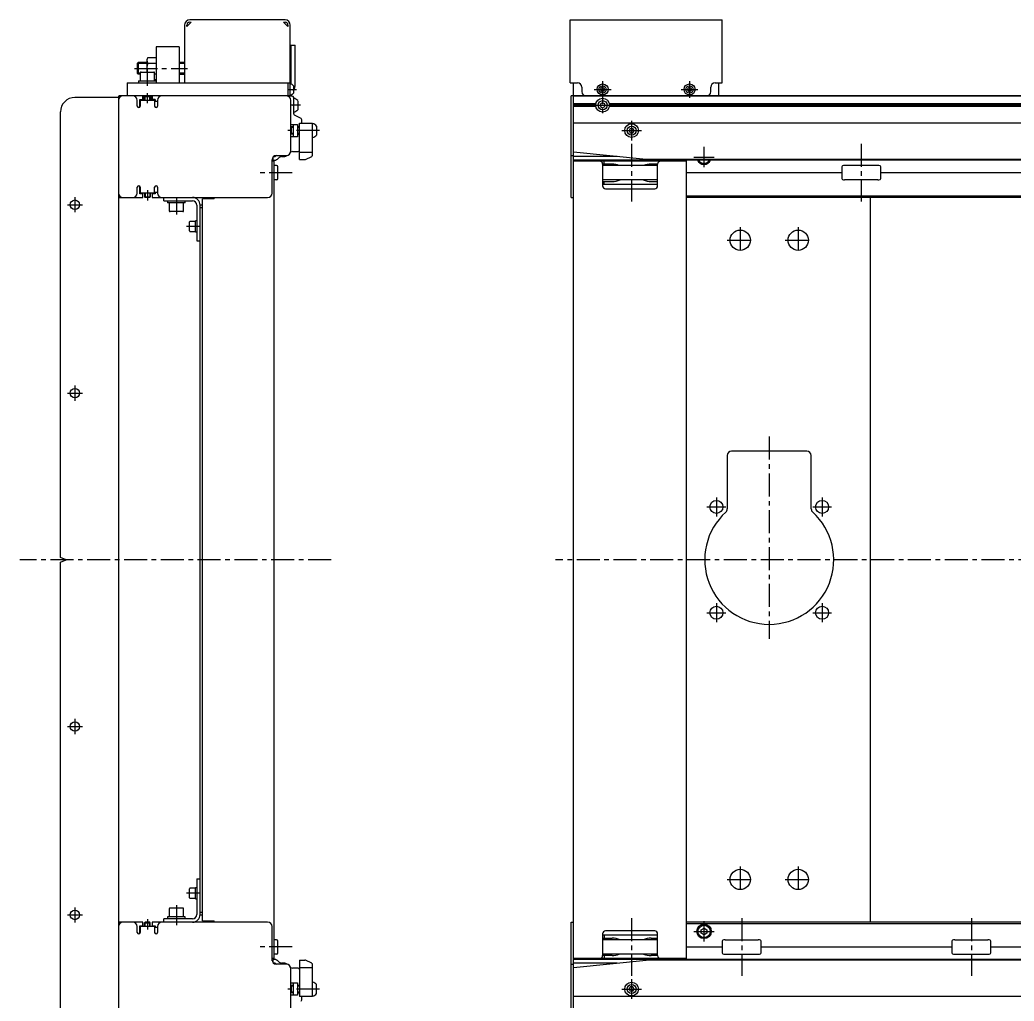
# Model space of a CAD drawing. Extents: x -10 to 3966, y -8 to 1151.
# Drawn here: x -10 to 676, y 474 to 1151 of the extents above; entities that cross this region are included whole.
import ezdxf

# ---------------------------------------------------------------- set-up
doc = ezdxf.new("R2010")
doc.units = 0
doc.header["$LTSCALE"] = 0.5
doc.linetypes.add('CENTER', pattern=[50.8, 31.75, -6.35, 6.35, -6.35])
for name, color, linetype in [('MSM_CENTER', 1, 'CENTER'), ('MSM_CONTINUOUS', 7, 'CONTINUOUS'), ('MSM_NARROW', 5, 'CONTINUOUS')]:
    doc.layers.add(name, color=color, linetype=linetype)

msp = doc.modelspace()

# ---------------------------------------------------------------- linework, layer by layer
at = {"layer": 'MSM_CENTER'}
for p, q in [((69, 1117.4), (105.6, 1117.4)), ((78, 1105.4), (78, 1116.9)), ((392.15, 1108.7), (392.15, 1085.3)), ((452.15, 1108.7), (452.15, 1097.1)), ((78, 1093.4), (78, 1100.4)), ((174.6, 1102.9), (180.8, 1102.9)), ((386.35, 1102.9), (397.95, 1102.9)), ((446.35, 1102.9), (457.95, 1102.9)), ((183.75, 1092.05), (177, 1092.05)), ((385.4, 1092.05), (398.9, 1092.05)), ((412.15, 1081.3), (412.15, 1067.8)), ((196.75, 1074.55), (175, 1074.55)), ((405.4, 1074.55), (418.9, 1074.55)), ((412.15, 1065.5), (412.15, 1025.5)), ((570.65, 1065.5), (570.65, 1025.5)), ((462.15, 1049.25), (462.15, 1063.25)), ((455.15, 1056.25), (469.15, 1056.25)), ((178, 1045.5), (155.5, 1045.5)), ((78, 1033.4), (78, 1026.4)), ((22.75, 1023.4), (33.25, 1023.4)), ((28, 1028.65), (28, 1018.15)), ((98, 1028.1), (98, 1016.6)), ((114.1, 1008.4), (105.1, 1008.4)), ((487.15, 1007.9), (487.15, 989.9)), ((527.15, 1007.9), (527.15, 989.9)), ((478.15, 998.9), (496.15, 998.9)), ((518.15, 998.9), (536.15, 998.9)), ((22.75, 893.4), (33.25, 893.4)), ((28, 898.65), (28, 888.15)), ((507.15, 863.4), (507.15, 723.9)), ((470.65, 821.4), (470.65, 808.4)), ((543.65, 821.4), (543.65, 808.4)), ((464.15, 814.9), (477.15, 814.9)), ((537.15, 814.9), (550.15, 814.9)), ((204.75, 778.4), (-10, 778.4)), ((3158.75, 778.4), (359.65, 778.4)), ((470.65, 748.4), (470.65, 735.4)), ((543.65, 748.4), (543.65, 735.4)), ((464.15, 741.9), (477.15, 741.9)), ((537.15, 741.9), (550.15, 741.9)), ((28, 668.65), (28, 658.15)), ((22.75, 663.4), (33.25, 663.4)), ((487.15, 566.9), (487.15, 548.9)), ((527.15, 566.9), (527.15, 548.9)), ((478.15, 557.9), (496.15, 557.9)), ((518.15, 557.9), (536.15, 557.9)), ((114.1, 548.4), (105.1, 548.4)), ((28, 538.65), (28, 528.15)), ((98, 540.2), (98, 526.4)), ((22.75, 533.4), (33.25, 533.4)), ((78, 530.4), (78, 523.4)), ((412.15, 531.3), (412.15, 491.3)), ((462.15, 515.05), (462.15, 529.05)), ((488.15, 531.3), (488.15, 491.3)), ((646.65, 531.3), (646.65, 491.3)), ((455.15, 522.05), (469.15, 522.05)), ((178, 511.3), (155.5, 511.3)), ((412.15, 489), (412.15, 475.5)), ((196.75, 482.25), (175, 482.25)), ((405.4, 482.25), (418.9, 482.25))]:
    msp.add_line(p, q, dxfattribs=at)
at = {"layer": 'MSM_CONTINUOUS'}
for p, q in [((103.6, 1147.3), (103.6, 1107.4)), ((108.2, 1149.3), (105.2, 1146.3)), ((105.2, 1146.3), (105.2, 1147.3)), ((173, 1150.9), (107.2, 1150.9)), ((107.2, 1149.3), (108.2, 1149.3)), ((175, 1146.3), (172, 1149.3)), ((172, 1149.3), (173, 1149.3)), ((175, 1147.3), (175, 1146.3)), ((176.6, 1098.4), (176.6, 1147.3)), ((369.75, 1107.4), (369.75, 1150.9)), ((369.75, 1150.9), (474.75, 1150.9)), ((474.75, 1107.4), (474.75, 1150.9)), ((100, 1132.4), (84, 1132.4)), ((84, 1132.4), (84, 1107.4)), ((100, 1132.4), (100, 1107.4)), ((177, 1133.4), (177, 1106.6)), ((177, 1133.4), (180, 1133.4)), ((180, 1106.4), (180, 1133.4)), ((71, 1120.72), (71.68, 1121.4)), ((71, 1120.72), (71, 1114.08)), ((77.5, 1121.4), (71.68, 1121.4)), ((71.68, 1121.4), (71.68, 1113.4)), ((78.22, 1124.91), (77.5, 1123.65)), ((77.5, 1123.65), (77.5, 1114.9)), ((78.22, 1124.91), (84, 1124.91)), ((78.22, 1121.15), (84, 1121.15)), ((103.6, 1121.4), (100, 1121.4)), ((71.68, 1113.4), (71, 1114.08)), ((73, 1113.4), (71.68, 1113.4)), ((73, 1114.3), (73, 1108.9)), ((73.6, 1114.9), (82.4, 1114.9)), ((83, 1108.9), (83, 1114.3)), ((83, 1113.65), (84, 1113.65)), ((100, 1113.4), (103.6, 1113.4)), ((64, 1107.4), (64, 1098.4)), ((64, 1107.4), (176.6, 1107.4)), ((71.9, 1108.9), (71.9, 1107.4)), ((71.9, 1108.9), (84, 1108.9)), ((83, 1109.89), (84, 1109.89)), ((175, 1107.4), (175, 1098.4)), ((178.8, 1105.42), (178.8, 1100.37)), ((369.75, 1107.4), (374.75, 1107.4)), ((372.15, 449.4), (372.15, 1107.4)), ((469.75, 1107.4), (474.75, 1107.4)), ((472.15, 1107.4), (472.15, 1098.4)), ((58, 1097.9), (58, 458.9)), ((176.6, 1098.4), (58.5, 1098.4)), ((74.75, 1095.9), (74.75, 1098.4)), ((75, 1098.4), (75, 1095.9)), ((76.38, 1098.4), (76, 1098.02)), ((76, 1095.4), (76, 1098.02)), ((76, 1098.02), (80, 1098.02)), ((80, 1098.02), (79.62, 1098.4)), ((80, 1095.4), (80, 1098.02)), ((81, 1095.9), (81, 1098.4)), ((81.25, 1098.4), (81.25, 1095.9)), ((178, 1098.35), (174.55, 1098.35)), ((3148.75, 1098.4), (370.55, 1098.4)), ((370.55, 1028.4), (370.55, 1098.4)), ((3147.15, 1098.35), (372.15, 1098.35)), ((377.75, 1104.4), (377.75, 1101.4)), ((392.15, 1104.34), (390.9, 1103.62)), ((390.9, 1102.18), (390.9, 1103.62)), ((390.9, 1102.18), (392.15, 1101.46)), ((393.4, 1103.62), (392.15, 1104.34)), ((392.15, 1101.46), (393.4, 1102.18)), ((393.4, 1102.18), (393.4, 1103.62)), ((397.15, 1098.35), (397.15, 1098.4)), ((427.15, 1098.4), (427.15, 1098.35)), ((452.15, 1104.34), (450.9, 1103.62)), ((450.9, 1102.18), (450.9, 1103.62)), ((450.9, 1102.18), (452.15, 1101.46)), ((453.4, 1103.62), (452.15, 1104.34)), ((452.15, 1101.46), (453.4, 1102.18)), ((453.4, 1102.18), (453.4, 1103.62)), ((466.75, 1101.4), (466.75, 1104.4)), ((58, 1097.4), (28, 1097.4)), ((71, 1091.4), (71, 1095.4)), ((72.75, 1090.9), (72.75, 1095.9)), ((72.75, 1095.9), (76, 1095.9)), ((73, 1095.9), (73, 1091.4)), ((83, 1095.4), (73, 1095.4)), ((83.25, 1095.9), (80, 1095.9)), ((83, 1095.9), (83, 1091.4)), ((83.25, 1095.9), (83.25, 1094.9)), ((83.25, 1094.9), (85, 1094.9)), ((85, 1095.4), (85, 1091.4)), ((177, 1060.6), (177, 1095.4)), ((178.5, 1092.05), (179, 1092.92)), ((179, 1091.18), (178.5, 1092.05)), ((179, 1086.15), (179, 1097.35)), ((181.75, 1095.17), (181.75, 1088.92)), ((387.48, 1092.92), (372.15, 1092.92)), ((387.4, 1092.05), (372.15, 1092.05)), ((387.48, 1091.18), (372.15, 1091.18)), ((392.15, 1093.78), (390.65, 1092.92)), ((390.65, 1092.92), (390.65, 1091.18)), ((390.65, 1091.18), (392.15, 1090.32)), ((393.65, 1092.92), (392.15, 1093.78)), ((392.15, 1090.32), (393.65, 1091.18)), ((393.65, 1091.18), (393.65, 1092.92)), ((3122.48, 1092.92), (396.82, 1092.92)), ((3122.48, 1091.18), (396.82, 1091.18)), ((3122.4, 1092.05), (396.9, 1092.05)), ((18, 779.9), (18, 1087.4)), ((72.87, 1090.9), (72.75, 1090.9)), ((184.07, 1082.83), (179.53, 1085.27)), ((177, 1078.8), (181.5, 1078.8)), ((181.5, 1078.55), (178.5, 1078.55)), ((178.5, 1078.55), (178.5, 1070.55)), ((181.5, 1078.8), (181.5, 1070.3)), ((181.5, 1077.3), (183, 1077.3)), ((183, 1054.55), (183, 1079.55)), ((183, 1079.55), (192, 1079.55)), ((184.6, 1079.55), (184.6, 1081.95)), ((192, 1057.67), (192, 1079.55)), ((194.75, 1077.67), (194.75, 1071.42)), ((3147.15, 1079.55), (372.15, 1079.55)), ((177.43, 1077.05), (177, 1076.62)), ((177, 1072.48), (177.43, 1072.05)), ((178.5, 1077.05), (177.43, 1077.05)), ((177.43, 1072.05), (177.43, 1077.05)), ((178.5, 1072.05), (177.43, 1072.05)), ((178.5, 1070.55), (181.5, 1070.55)), ((183, 1077.05), (181.5, 1077.05)), ((181.5, 1072.05), (183, 1072.05)), ((183, 1071.8), (181.5, 1071.8)), ((411.28, 1076.05), (410.42, 1074.55)), ((410.42, 1074.55), (411.28, 1073.05)), ((411.28, 1076.05), (413.02, 1076.05)), ((411.28, 1073.05), (413.02, 1073.05)), ((413.88, 1074.55), (413.02, 1076.05)), ((413.02, 1073.05), (413.88, 1074.55)), ((181.5, 1070.3), (177, 1070.3)), ((167, 1057.4), (173.8, 1057.4)), ((174.48, 1057.43), (174.54, 1057.49)), ((178.34, 1060.05), (182, 1060.05)), ((183, 1059.55), (192, 1059.55)), ((187.21, 1054.66), (191.45, 1056.77)), ((370.55, 1057.4), (372.15, 1057.4)), ((422.15, 1054.55), (372.15, 1059.55)), ((164, 1031.4), (164, 1054.4)), ((165.5, 1053.4), (164, 1053.4)), ((164.08, 1055.09), (164.08, 1053.4)), ((164.6, 1055.76), (164.6, 1054.65)), ((165.1, 1054.15), (165.6, 1054.15)), ((165.5, 503.4), (165.5, 1053.4)), ((167, 1050.5), (165.5, 1050.5)), ((170.74, 1056.55), (172.36, 1056.55)), ((183, 1054.55), (186.76, 1054.55)), ((402.15, 1056.55), (372.15, 1056.55)), ((3147.15, 1054.15), (372.15, 1054.15)), ((450.15, 1053.4), (372.15, 1053.4)), ((398.72, 1051.4), (392.15, 1051.4)), ((392.15, 1051.4), (392.15, 1036.4)), ((430.15, 1050.5), (392.15, 1050.5)), ((393.28, 1051.4), (393.28, 1053.4)), ((3147.15, 1054.55), (422.15, 1054.55)), ((430.15, 1051.4), (425.58, 1051.4)), ((430.15, 1036.4), (430.15, 1051.4)), ((431.02, 1053.4), (431.02, 1053.05)), ((450.15, 502.65), (450.15, 1054.15)), ((462.15, 1053.94), (461.79, 1054.15)), ((462.51, 1054.15), (462.15, 1053.94)), ((582.12, 1050.5), (559.18, 1050.5)), ((168, 1041.5), (168, 1049.5)), ((557.21, 1045.5), (450.15, 1045.5)), ((557.21, 1049.5), (557.21, 1041.5)), ((584.09, 1041.5), (584.09, 1049.5)), ((715.71, 1045.5), (584.09, 1045.5)), ((167, 1040.5), (165.5, 1040.5)), ((430.15, 1040.5), (392.15, 1040.5)), ((392.15, 1039.4), (398.72, 1039.4)), ((430.15, 1037.4), (392.15, 1037.4)), ((393.28, 1037.4), (393.28, 1039.4)), ((425.58, 1039.4), (430.15, 1039.4)), ((582.12, 1040.5), (559.18, 1040.5)), ((71, 1031.4), (71, 1035.4)), ((72.75, 1035.9), (72.87, 1035.9)), ((72.75, 1030.9), (72.75, 1035.9)), ((74.75, 1030.9), (72.75, 1030.9)), ((73, 1035.4), (73, 1031.4)), ((83, 1031.4), (73, 1031.4)), ((74.75, 1028.4), (74.75, 1030.9)), ((76, 1031.4), (76, 1028.78)), ((80, 1031.4), (80, 1028.78)), ((83.25, 1030.9), (81.25, 1030.9)), ((81.25, 1030.9), (81.25, 1028.4)), ((83, 1031.4), (83, 1035.4)), ((83.25, 1031.9), (83.25, 1030.9)), ((85, 1031.9), (83.25, 1031.9)), ((85, 1035.4), (85, 1031.4)), ((394.15, 1034.4), (428.15, 1034.4)), ((3144.65, 1029.4), (450.15, 1029.4)), ((58.5, 1028.4), (74.75, 1028.4)), ((76.38, 1028.4), (76, 1028.78)), ((76, 1028.78), (80, 1028.78)), ((79.62, 1028.4), (76.38, 1028.4)), ((80, 1028.78), (79.62, 1028.4)), ((81.25, 1028.4), (161, 1028.4)), ((89.4, 1026.1), (89.4, 1028.4)), ((89.4, 1026.1), (109.1, 1026.1)), ((91.9, 1026.1), (91.9, 1024.6)), ((104.1, 1024.6), (91.9, 1024.6)), ((93, 1024.6), (93, 1019.2)), ((103, 1019.2), (103, 1024.6)), ((104.1, 1024.6), (104.1, 1026.1)), ((112.1, 1023.1), (112.1, 998.4)), ((114.4, 533.4), (114.4, 1023.4)), ((114.4, 1023.4), (116, 1023.4)), ((124, 1027.4), (116, 1027.4)), ((116, 529.4), (116, 1027.4)), ((124, 1027.4), (124, 1028.4)), ((370.55, 1028.4), (372.15, 1028.4)), ((3148.75, 1028.4), (450.15, 1028.4)), ((577.15, 528.4), (577.15, 1028.4)), ((102.4, 1018.6), (93.6, 1018.6)), ((114.4, 1021.4), (116, 1021.4)), ((107.1, 1005.3), (107.1, 1011.5)), ((111.1, 1011.9), (107.5, 1011.9)), ((112.1, 1012.2), (111.1, 1012.2)), ((111.1, 1004.6), (111.1, 1012.2)), ((107.5, 1004.9), (111.1, 1004.9)), ((111.1, 1004.6), (112.1, 1004.6)), ((112.1, 998.4), (114.4, 998.4)), ((533.15, 853.4), (481.15, 853.4)), ((478.15, 850.4), (478.15, 813.5)), ((536.15, 813.5), (536.15, 850.4)), ((22, 778.4), (18, 779.9)), ((18, 776.9), (22, 778.4)), ((18, 469.4), (18, 776.9)), ((112.1, 558.4), (112.1, 533.7)), ((112.1, 558.4), (114.4, 558.4)), ((107.1, 545.3), (107.1, 551.5)), ((111.1, 551.9), (107.5, 551.9)), ((112.1, 552.2), (111.1, 552.2)), ((111.1, 544.6), (111.1, 552.2)), ((107.5, 544.9), (111.1, 544.9)), ((111.1, 544.6), (112.1, 544.6)), ((93, 537.6), (93, 532.2)), ((102.4, 538.2), (93.6, 538.2)), ((103, 532.2), (103, 537.6)), ((114.4, 535.4), (116, 535.4)), ((74.75, 528.4), (58.5, 528.4)), ((74.75, 525.9), (74.75, 528.4)), ((76.38, 528.4), (76, 528.02)), ((79.62, 528.4), (76.38, 528.4)), ((80, 528.02), (79.62, 528.4)), ((81.25, 528.4), (81.25, 525.9)), ((161, 528.4), (81.25, 528.4)), ((109.1, 530.7), (89.4, 530.7)), ((89.4, 528.4), (89.4, 530.7)), ((91.9, 532.2), (91.9, 530.7)), ((104.1, 532.2), (91.9, 532.2)), ((104.1, 530.7), (104.1, 532.2)), ((114.4, 533.4), (116, 533.4)), ((116, 529.4), (124, 529.4)), ((124, 528.4), (124, 529.4)), ((370.55, 528.4), (372.15, 528.4)), ((370.55, 458.4), (370.55, 528.4)), ((3148.75, 528.4), (450.15, 528.4)), ((71, 521.4), (71, 525.4)), ((72.75, 520.9), (72.75, 525.9)), ((72.75, 525.9), (74.75, 525.9)), ((73, 525.4), (73, 521.4)), ((83, 525.4), (73, 525.4)), ((76, 525.4), (76, 528.02)), ((76, 528.02), (80, 528.02)), ((80, 525.4), (80, 528.02)), ((81.25, 525.9), (83.25, 525.9)), ((83, 525.4), (83, 521.4)), ((83.25, 525.9), (83.25, 524.9)), ((83.25, 524.9), (85, 524.9)), ((85, 525.4), (85, 521.4)), ((164, 502.4), (164, 525.4)), ((428.15, 522.4), (394.15, 522.4)), ((450.15, 527.4), (3144.65, 527.4)), ((460.15, 523.2), (462.15, 524.36)), ((460.15, 520.9), (460.15, 523.2)), ((462.15, 524.36), (464.15, 523.2)), ((464.15, 523.2), (464.15, 520.9)), ((72.87, 520.9), (72.75, 520.9)), ((167, 516.3), (165.5, 516.3)), ((168, 507.3), (168, 515.3)), ((392.15, 520.4), (392.15, 505.4)), ((430.15, 519.4), (392.15, 519.4)), ((392.15, 517.4), (398.72, 517.4)), ((430.15, 516.3), (392.15, 516.3)), ((393.28, 519.4), (393.28, 517.4)), ((425.58, 517.4), (430.15, 517.4)), ((430.15, 505.4), (430.15, 520.4)), ((462.15, 519.74), (460.15, 520.9)), ((464.15, 520.9), (462.15, 519.74)), ((474.71, 515.3), (474.71, 507.3)), ((476.68, 516.3), (499.62, 516.3)), ((501.59, 507.3), (501.59, 515.3)), ((633.21, 515.3), (633.21, 507.3)), ((635.18, 516.3), (658.12, 516.3)), ((660.09, 507.3), (660.09, 515.3)), ((450.15, 511.3), (474.71, 511.3)), ((501.59, 511.3), (633.21, 511.3)), ((660.09, 511.3), (791.71, 511.3)), ((165.5, 503.4), (164, 503.4)), ((164.08, 501.71), (164.08, 503.4)), ((164.6, 502.15), (164.6, 501.04)), ((165.6, 502.65), (165.1, 502.65)), ((167, 506.3), (165.5, 506.3)), ((183, 502.25), (186.76, 502.25)), ((183, 502.25), (183, 477.25)), ((191.45, 500.03), (187.21, 502.14)), ((450.15, 503.4), (372.15, 503.4)), ((3147.15, 502.65), (372.15, 502.65)), ((372.15, 497.25), (422.15, 502.25)), ((430.15, 506.3), (392.15, 506.3)), ((398.72, 505.4), (392.15, 505.4)), ((393.28, 505.4), (393.28, 503.4)), ((3147.15, 502.25), (422.15, 502.25)), ((430.15, 505.4), (425.58, 505.4)), ((431.02, 503.4), (431.02, 503.75)), ((476.68, 506.3), (499.62, 506.3)), ((635.18, 506.3), (658.12, 506.3)), ((173.8, 499.4), (167, 499.4)), ((172.36, 500.25), (170.74, 500.25)), ((174.54, 499.31), (174.48, 499.37)), ((177, 461.4), (177, 496.2)), ((182, 496.75), (178.34, 496.75)), ((183, 497.25), (192, 497.25)), ((192, 477.25), (192, 499.13)), ((370.55, 499.4), (372.15, 499.4)), ((402.15, 500.25), (372.15, 500.25)), ((177, 486.5), (181.5, 486.5)), ((177.43, 484.75), (177, 484.32)), ((178.5, 484.75), (177.43, 484.75)), ((177.43, 479.75), (177.43, 484.75)), ((181.5, 486.25), (178.5, 486.25)), ((178.5, 486.25), (178.5, 478.25)), ((181.5, 486.5), (181.5, 478)), ((181.5, 485), (183, 485)), ((183, 484.75), (181.5, 484.75)), ((194.75, 479.12), (194.75, 485.37)), ((411.28, 483.75), (410.42, 482.25)), ((410.42, 482.25), (411.28, 480.75)), ((413.02, 483.75), (411.28, 483.75)), ((413.02, 480.75), (411.28, 480.75)), ((413.88, 482.25), (413.02, 483.75)), ((413.02, 480.75), (413.88, 482.25)), ((177, 480.18), (177.43, 479.75)), ((181.5, 478), (177, 478)), ((178.5, 479.75), (177.43, 479.75)), ((178.5, 478.25), (181.5, 478.25)), ((181.5, 479.75), (183, 479.75)), ((183, 479.5), (181.5, 479.5)), ((192, 477.25), (183, 477.25)), ((184.6, 474.85), (184.6, 477.25)), ((3147.15, 477.25), (372.15, 477.25))]:
    msp.add_line(p, q, dxfattribs=at)
for centre, radius in [((392.15, 1102.9), 3.8), ((392.15, 1102.9), 2.53), ((452.15, 1102.9), 3.8), ((452.15, 1102.9), 2.53), ((392.15, 1092.05), 4.75), ((392.15, 1092.05), 3.13), ((412.15, 1074.55), 4.75), ((412.15, 1074.55), 3.13), ((28, 1023.4), 3.25), ((487.15, 998.9), 7), ((527.15, 998.9), 7), ((28, 893.4), 3.25), ((470.65, 814.9), 4.5), ((543.65, 814.9), 4.5), ((470.65, 741.9), 4.5), ((543.65, 741.9), 4.5), ((28, 663.4), 3.25), ((487.15, 557.9), 7), ((527.15, 557.9), 7), ((28, 533.4), 3.25), ((462.15, 522.05), 5), ((462.15, 522.05), 4.25), ((412.15, 482.25), 4.75), ((412.15, 482.25), 3.13)]:
    msp.add_circle(centre, radius, dxfattribs=at)
for centre, radius, start, end in [((107.2, 1147.3), 3.6, 90, 180), ((107.2, 1147.3), 2, 90, 180), ((173, 1147.3), 3.6, 0, 90), ((173, 1147.3), 2, 0, 90), ((81.12, 1123.03), 3.45, 147.05809, 212.94191), ((91.18, 1117.37), 13.5, 163.7284, 190.55098), ((73.6, 1114.3), 0.6, 90, 180), ((82.4, 1114.3), 0.6, 0, 90), ((175.9, 1102.96), 3.8, 40.35915, 79.45237), ((172, 1106.4), 8, 328.21167, 0), ((374.75, 1104.4), 3, 0, 90), ((469.75, 1104.4), 3, 90, 180), ((58.5, 1097.9), 0.5, 90, 180), ((61, 1095.4), 3, 90, 180), ((68, 1095.4), 3, 0, 90), ((88, 1095.4), 3, 90, 180), ((174, 1095.4), 3, 0, 90), ((175.9, 1102.84), 3.8, 280.54763, 319.64085), ((178, 1097.35), 1, 0, 90), ((380.75, 1101.4), 3, 180, 270), ((463.75, 1101.4), 3, 270, 0), ((28, 1087.4), 10, 90, 180), ((72, 1091.4), 1, 180, 0), ((84, 1091.4), 1, 180, 0), ((178.1, 1092.14), 4.75, 39.77311, 79.06843), ((178.1, 1091.96), 4.75, 280.93157, 320.22689), ((180, 1086.15), 1, 180, 241.82141), ((183.6, 1081.95), 1, 0, 61.82141), ((191.1, 1074.64), 4.75, 39.77311, 79.06843), ((191.1, 1074.46), 4.75, 280.93157, 320.22689), ((167, 1054.4), 3, 90, 180), ((165.6, 1057.85), 1.25, 245.73782, 338.43652), ((172.36, 1059.55), 3, 270, 315), ((173.8, 1060.6), 3.2, 270, 0), ((178.34, 1057.05), 3, 90, 119.66548), ((182, 1061.05), 1, 270, 0), ((191, 1057.67), 1, 296.56505, 0), ((165.6, 1057.85), 2, 238.60552, 245.33635), ((164.9, 1055.76), 0.3, 116.65416, 180), ((165.1, 1054.65), 0.5, 180, 270), ((165.6, 1057.85), 3.7, 270, 320.07449), ((167, 1049.5), 1, 0, 90), ((170.74, 1053.55), 3, 90, 140.0745), ((186.76, 1055.55), 1, 270, 296.56505), ((390.15, 1051.4), 2, 360, 90), ((397.99, 1033.66), 17.75, 71.52352, 87.64045), ((425.84, 1034.64), 16.76, 90.88764, 108.88418), ((432.15, 1051.4), 2, 90, 180), ((462.15, 1056.25), 5, 204.83459, 335.16541), ((462.15, 1056.25), 4.25, 209.61158, 330.38842), ((558.08, 1049.38), 0.882, 115.53281, 172.10275), ((559.16, 1047.09), 3.41, 89.66873, 115.24537), ((582.14, 1047.09), 3.41, 64.75463, 90.33127), ((583.22, 1049.38), 0.882, 7.89725, 64.46719), ((72, 1035.4), 1, 0, 180), ((84, 1035.4), 1, 0, 180), ((167, 1041.5), 1, 270, 0), ((394.15, 1036.4), 2, 180, 270), ((398.5, 1055.25), 15.85, 270.80489, 291.4888), ((426.32, 1057.22), 17.83, 249.62634, 267.6096), ((428.15, 1036.4), 2, 270, 0), ((558.08, 1041.62), 0.882, 187.89725, 244.46719), ((559.16, 1043.91), 3.41, 244.75463, 270.33127), ((582.14, 1043.91), 3.41, 269.66873, 295.24537), ((583.22, 1041.62), 0.882, 295.53281, 352.10275), ((61, 1031.4), 3, 180, 270), ((68, 1031.4), 3, 270, 0), ((88, 1031.4), 3, 180, 270), ((161, 1031.4), 3, 270, 0), ((58.5, 1028.9), 0.5, 180, 270), ((109.1, 1023.1), 5.3, 0, 90), ((109.1, 1023.1), 3, 0, 90), ((93.6, 1019.2), 0.6, 180, 270), ((102.4, 1019.2), 0.6, 270, 0), ((107.5, 1011.5), 0.4, 90, 180), ((107.5, 1005.3), 0.4, 180, 270), ((481.15, 850.4), 3, 90, 180), ((533.15, 850.4), 3, 360, 90), ((507.15, 778.4), 44.5, 132.35205, 47.64795), ((475.15, 813.5), 3, 312.35205, 0), ((539.15, 813.5), 3, 180, 227.64795), ((107.5, 551.5), 0.4, 90, 180), ((107.5, 545.3), 0.4, 180, 270), ((93.6, 537.6), 0.6, 90, 180), ((102.4, 537.6), 0.6, 0, 90), ((58.5, 527.9), 0.5, 90, 180), ((61, 525.4), 3, 90, 180), ((68, 525.4), 3, 0, 90), ((88, 525.4), 3, 90, 180), ((109.1, 533.7), 5.3, 270, 0), ((109.1, 533.7), 3, 270, 0), ((161, 525.4), 3, 0, 90), ((394.15, 520.4), 2, 90, 180), ((428.15, 520.4), 2, 360, 90), ((72, 521.4), 1, 180, 0), ((84, 521.4), 1, 180, 0), ((167, 515.3), 1, 0, 90), ((398.5, 501.55), 15.85, 68.5112, 89.19511), ((426.32, 499.58), 17.83, 92.3904, 110.37366), ((475.58, 515.18), 0.882, 115.53281, 172.10275), ((476.66, 512.89), 3.41, 89.66873, 115.24537), ((499.64, 512.89), 3.41, 64.75463, 90.33127), ((500.72, 515.18), 0.882, 7.89725, 64.46719), ((634.08, 515.18), 0.882, 115.53281, 172.10275), ((635.16, 512.89), 3.41, 89.66873, 115.24537), ((658.14, 512.89), 3.41, 64.75463, 90.33127), ((659.22, 515.18), 0.882, 7.89725, 64.46719), ((167, 502.4), 3, 180, 270), ((165.1, 502.15), 0.5, 90, 180), ((164.9, 501.04), 0.3, 180, 243.34584), ((165.6, 498.95), 3.7, 39.9255, 90), ((167, 507.3), 1, 270, 0), ((170.74, 503.25), 3, 219.92551, 270), ((186.76, 501.25), 1, 63.43495, 90), ((390.15, 505.4), 2, 270, 0), ((397.99, 523.14), 17.75, 272.35955, 288.47648), ((425.84, 522.16), 16.76, 251.11582, 269.11236), ((432.15, 505.4), 2, 180, 270), ((475.58, 507.42), 0.882, 187.89725, 244.46719), ((476.66, 509.71), 3.41, 244.75463, 270.33127), ((499.64, 509.71), 3.41, 269.66873, 295.24537), ((500.72, 507.42), 0.882, 295.53281, 352.10275), ((634.08, 507.42), 0.882, 187.89725, 244.46719), ((635.16, 509.71), 3.41, 244.75463, 270.33127), ((658.14, 509.71), 3.41, 269.66873, 295.24537), ((659.22, 507.42), 0.882, 295.53281, 352.10275), ((165.6, 498.95), 2, 114.66365, 121.39448), ((165.6, 498.95), 1.25, 21.56348, 114.26218), ((172.36, 497.25), 3, 45, 90), ((173.8, 496.2), 3.2, 0, 90), ((178.34, 499.75), 3, 240.33452, 270), ((182, 495.75), 1, 0, 90), ((191, 499.13), 1, 0, 63.43495), ((191.1, 482.34), 4.75, 39.77311, 79.06843), ((183.6, 474.85), 1, 298.17859, 0), ((191.1, 482.16), 4.75, 280.93157, 320.22689)]:
    msp.add_arc(centre, radius, start, end, dxfattribs=at)
at = {"layer": 'MSM_NARROW'}
for p, q in [((77.5, 1120.72), (71, 1120.72)), ((103.6, 1120.72), (100, 1120.72)), ((73, 1114.08), (71, 1114.08)), ((103.6, 1114.08), (100, 1114.08)), ((75.54, 1095.9), (75.54, 1098.4)), ((76.38, 1095.4), (76.38, 1098.4)), ((79.62, 1095.4), (79.62, 1098.4)), ((80.46, 1095.9), (80.46, 1098.4)), ((178.5, 1076.62), (177, 1076.62)), ((178.5, 1072.48), (177, 1072.48)), ((183, 1076.62), (181.5, 1076.62)), ((183, 1072.48), (181.5, 1072.48)), ((76.38, 1031.4), (76.38, 1028.4)), ((79.62, 1031.4), (79.62, 1028.4)), ((76.38, 525.4), (76.38, 528.4)), ((79.62, 525.4), (79.62, 528.4)), ((178.5, 484.32), (177, 484.32)), ((183, 484.32), (181.5, 484.32)), ((178.5, 480.18), (177, 480.18)), ((183, 480.18), (181.5, 480.18))]:
    msp.add_line(p, q, dxfattribs=at)

doc.saveas('drawing.dxf')
